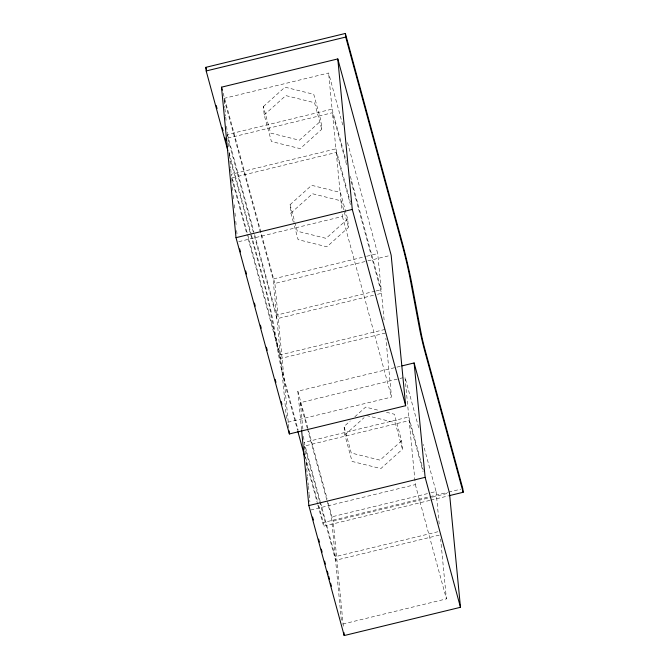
<?xml version="1.0" encoding="UTF-8"?>
<svg xmlns="http://www.w3.org/2000/svg" width="669" height="669" viewBox="0 0 669 669"><rect width="100%" height="100%" fill="white"/><g stroke="black" fill="none" stroke-linecap="round" stroke-linejoin="round"><path stroke-width="0.5" stroke-dasharray="3.35 2.51" d="M263.402 106.547L284.969 87.162L313.753 94.312L320.961 120.838L321.772 129.268L300.205 148.643L271.422 141.502L264.213 114.976L263.402 106.547L270.611 133.072L299.394 140.214L320.961 120.838M264.213 114.976L285.78 95.592L314.564 102.742L321.772 129.268M293.306 221.957L290.898 213.118L290.087 204.689L311.654 185.313L340.437 192.455L347.654 218.98L348.465 227.41L326.898 246.786L298.115 239.644L293.574 222.944M290.898 213.118L312.465 193.734L341.249 200.884L348.465 227.41M347.654 218.98L326.079 238.356L297.304 231.215L295.163 223.354M386.465 412.28L394.409 414.253L401.617 440.779L402.429 449.208L380.862 468.584L352.078 461.434L344.87 434.909L344.058 426.488L350.222 420.952M354.838 416.795L365.625 407.103L379.515 410.557M344.87 434.909L364.128 417.615M401.617 440.779L380.051 460.155L351.267 453.013L344.058 426.488M223.948 98.41L328.604 72.988L342.787 125.162M253.426 232.461L227.778 138.149L227.427 134.536L332.083 109.114L328.604 72.988M227.778 138.149L332.426 112.727L347.161 166.899M385.018 329.441L280.361 354.863L231.257 174.266L335.905 148.844L332.426 112.727M232.101 183.038L231.599 177.879L336.256 152.457L350.439 204.63M238.774 241.651L342.419 216.472L341.918 211.312M286.474 418.359L273.061 279.006L365.634 256.52M366.645 256.277L377.709 253.584L347.152 141.218M288.774 427.734L274.884 283.455L366.896 261.102M367.908 260.86L390.152 255.458M375.15 291.174L276.54 315.132L254.17 232.862M376.154 290.931L381.188 289.71L377.709 253.584M373.486 295.28L276.882 318.745L253.693 233.464M377.508 294.301L381.539 293.323L350.439 178.941M385.361 333.053L280.712 358.475L247.43 236.073M301.543 429.674L297.839 391.198L400.974 366.144M302.89 429.155L300.339 402.663L398.95 378.704M399.962 378.462L402.981 377.734M287.879 422.248L391.524 397.068L385.862 338.213M320.25 501.541L304.169 442.393L408.818 416.971L404.988 377.241L418.894 428.369M304.913 450.137L304.512 446.006L409.16 420.584L423.067 471.712M310.675 510.021L415.332 484.599L409.16 420.584M341.357 620.18L331.414 516.945L430.033 492.994M431.037 492.752L436.071 491.523L423.251 444.408M429.791 500.387L323.629 526.177L323.278 522.564L447.645 492.351M448.656 492.108L460.79 489.156M343.289 626.192L333.179 521.168L431.262 497.343M432.274 497.1L448.447 493.17M430.803 500.144L447.996 495.963M437.877 531.746L335.244 556.683L320.518 502.544M439.232 535.116L335.587 560.288L304.512 446.006M342.762 624.06L446.407 598.889L440.637 538.997M366.436 415.533L395.22 422.683L402.429 449.208M332.083 109.114L346.266 161.288M350.364 176.332L381.188 289.71M335.905 148.844L350.364 202.021M408.818 416.971L423.268 470.106M342.419 216.472L391.524 397.068M415.332 484.599L446.407 598.889M290.087 204.689L294.895 222.376M223.153 93.208L274.884 283.455M224.224 99.413L273.061 279.006M297.839 391.198L327.149 499.007M328.253 503.038L333.179 521.168M227.427 134.536L253.894 231.859M300.339 402.663L307.155 427.725M307.431 428.729L326.781 499.902M327.057 500.905L331.414 516.945M229.074 152.808L251.226 234.25M251.494 235.254L262.432 275.469A42.423 2.651 76.3 0 1 272.333 317.884L281.515 366.629A15.78 0.987 76.3 0 0 285.387 383.212L298.198 430.326M229.183 155.526L250.532 234.05M250.808 235.053L262.583 278.346A34.428 2.149 76.3 0 1 270.669 313.008L279.851 361.753A23.766 1.48 76.3 0 0 285.529 386.08L297.588 430.426M231.599 177.879L247.154 235.07M305.557 457.395L317.558 501.507M318.645 505.521L323.278 522.564M306.084 461.677L317.599 504M317.867 505.011L323.629 526.177M436.071 491.523L439.307 525.148M381.539 293.323L384.223 321.187M336.256 152.457L341.826 210.275M303.575 436.28L304.169 442.393M305.014 451.174L305.708 458.399M306.101 462.53L306.603 467.69M306.703 468.726L307.397 475.952M307.497 476.98L308.292 485.242M308.392 486.279L309.086 493.505M309.187 494.533L309.881 501.767M224.148 100.475L224.843 107.701M224.943 108.729L225.637 115.954M225.737 116.991L226.239 122.151M226.632 126.274L227.326 133.499M228.271 143.308L228.773 148.468M229.166 152.591L229.567 156.722M229.96 160.853L230.663 168.07M230.755 169.106L231.257 174.266M232.494 187.169L232.896 191.301M233.297 195.432L233.79 200.591M234.192 204.722L234.585 208.853M234.986 212.985L235.379 217.116M235.781 221.247L236.274 226.406M236.675 230.537L237.069 234.668"/><path stroke-width="1" d="M227.811 150.492L206.186 70.956L205.843 67.343L345.371 33.45L401.969 241.576A42.423 2.651 76.3 0 1 411.87 283.982L421.052 332.736A15.78 0.987 76.3 0 0 424.915 349.31L462.814 488.671L463.157 492.284L449.008 495.721M206.186 70.956L345.722 37.063L345.371 33.45M221.514 87.171L337.786 58.922L391.164 255.215L405.657 405.715L289.376 433.955L236.006 237.671L221.514 87.171L222.334 90.19M236.006 237.671L352.279 209.422L337.786 58.922M401.985 365.901L414.119 362.949L449.459 492.928L460.473 607.301L344.192 635.55L308.852 505.58L301.644 430.711M308.852 505.58L425.133 477.332L414.119 362.949M345.722 37.063L402.111 244.453A34.428 2.149 76.3 0 1 410.206 279.107L419.388 327.86A23.766 1.48 76.3 0 0 425.066 352.187L463.157 492.284M352.279 209.422L405.657 405.715M425.133 477.332L460.473 607.301M205.843 67.343L206.387 69.359M216.229 105.551L217.049 108.57M222.242 127.67L223.061 130.689M224.976 137.722L225.796 140.741M297.864 431.438L304.713 456.634M239.678 248.918L240.497 251.929M245.682 270.987L246.501 273.997M254.412 303.099L255.232 306.109M260.408 325.167L261.228 328.178M266.413 347.244L267.232 350.255M275.143 379.348L275.963 382.359M281.147 401.425L281.967 404.427M312.582 517.045L313.401 520.047M318.586 539.097L319.397 542.107M321.312 549.124L322.124 552.126M324.582 561.149L325.402 564.159M327.308 571.175L328.128 574.186M328.671 576.185L329.491 579.195M330.578 583.209L331.398 586.211M343.891 632.431L344.192 635.55M289.075 430.844L289.376 433.955"/></g></svg>
